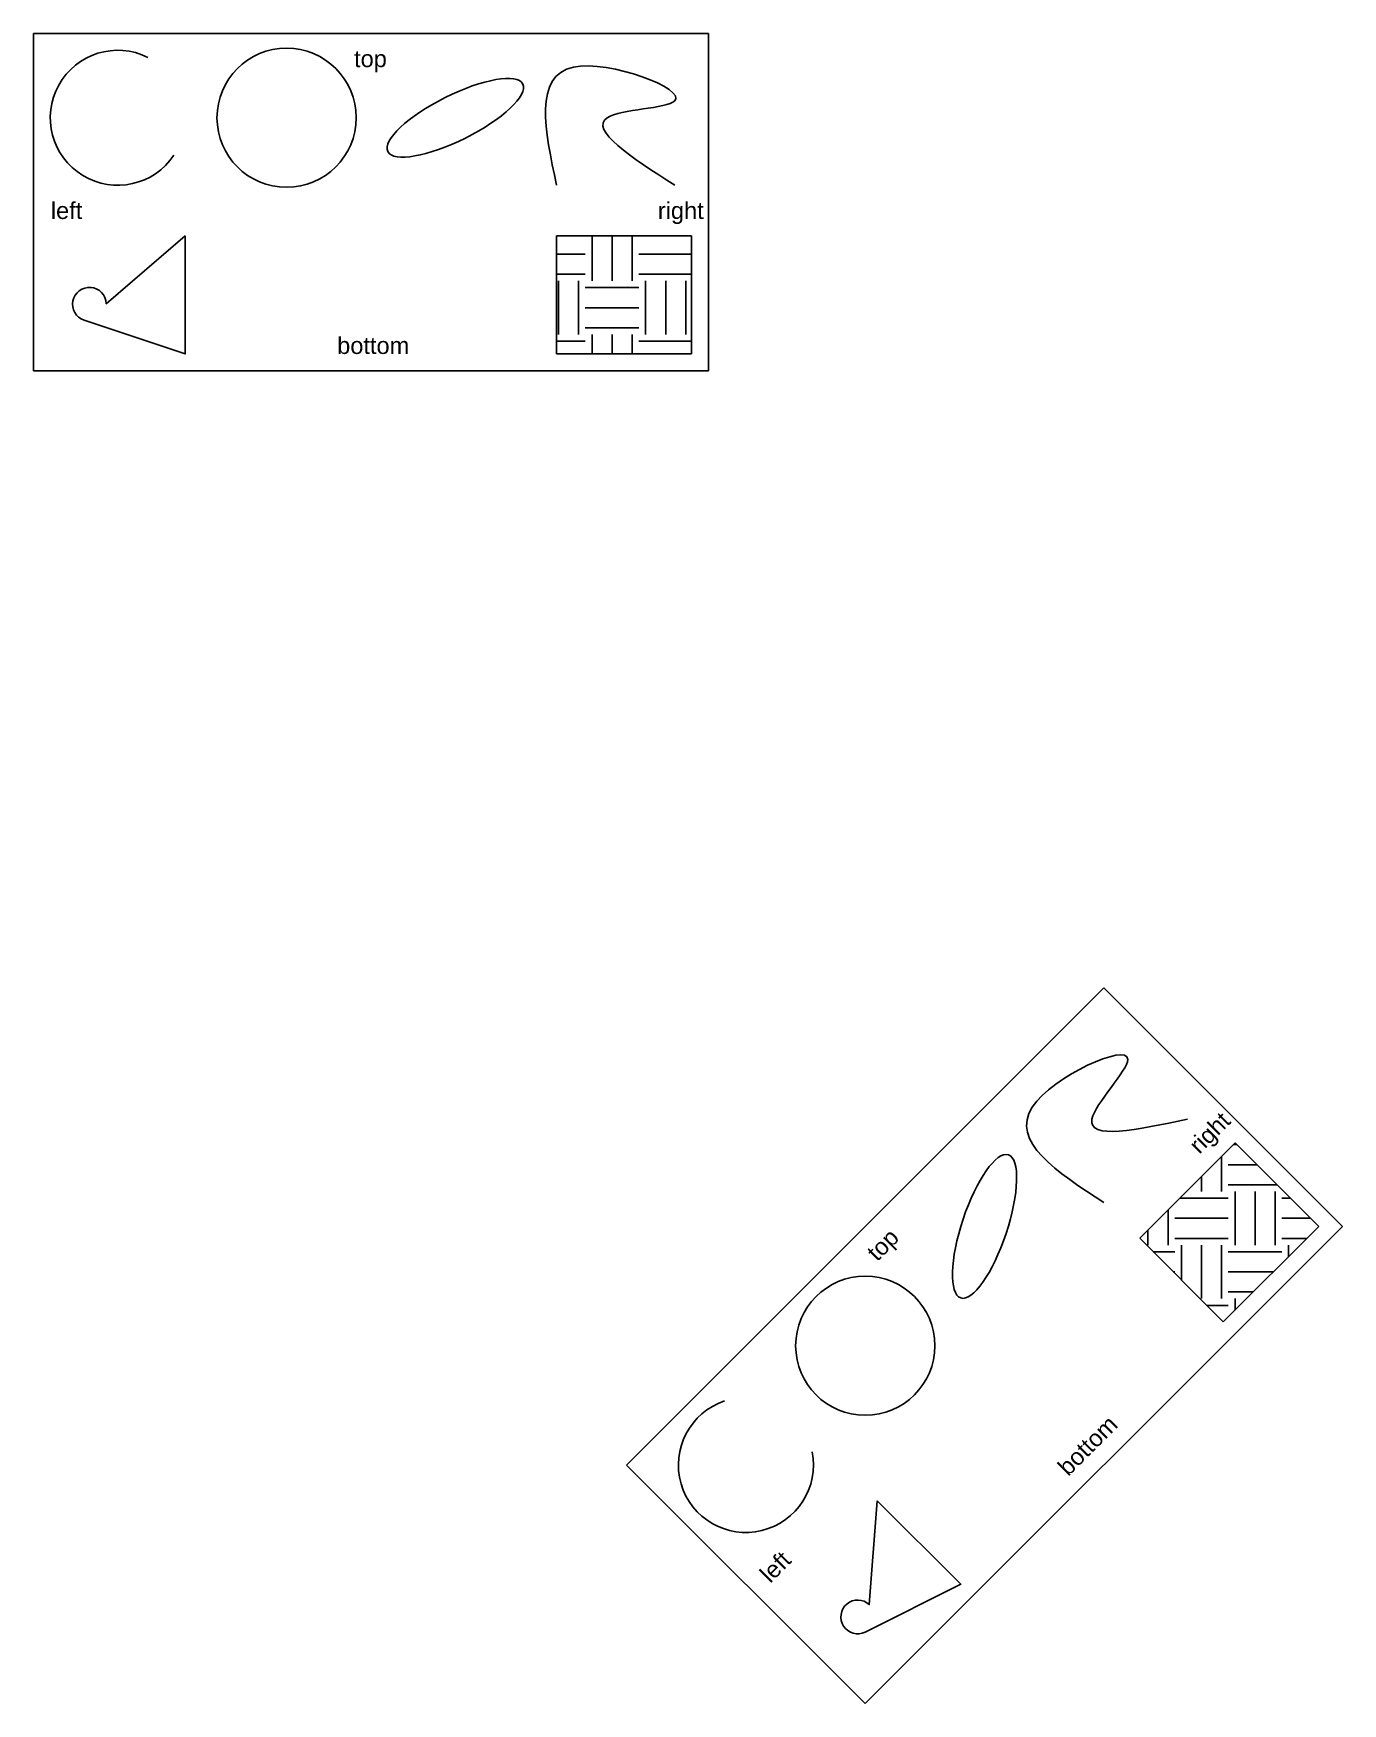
# Model space of a CAD drawing. Header units: millimetres. Extents: x -20 to 57.6, y 1 to 100.
import ezdxf

# ---------------------------------------------------------------- set-up
doc = ezdxf.new("R2010")
doc.units = ezdxf.units.MM
doc.layers.get('0').update_dxf_attribs({"lineweight": 25, "true_color": 0xffffff})
doc.styles.add('textstyle11', font='')
doc.styles.add('textstyle12', font='')
doc.styles.add('textstyle13', font='')
doc.styles.add('textstyle14', font='')
doc.styles.add('textstyle15', font='')
doc.styles.add('textstyle16', font='')
doc.styles.add('textstyle17', font='')
doc.styles.add('textstyle18', font='')
doc.styles.get('textstyle11').set_extended_font_data('Arial')
doc.styles.get('textstyle12').set_extended_font_data('Arial')
doc.styles.get('textstyle13').set_extended_font_data('Arial')
doc.styles.get('textstyle14').set_extended_font_data('Arial')
doc.styles.get('textstyle15').set_extended_font_data('Arial')
doc.styles.get('textstyle16').set_extended_font_data('Arial')
doc.styles.get('textstyle17').set_extended_font_data('Arial')
doc.styles.get('textstyle18').set_extended_font_data('Arial')

msp = doc.modelspace()

# ---------------------------------------------------------------- hatches: boundary and pattern name
h = msp.add_hatch()
h.set_pattern_fill('EARTH', color=256, scale=0.5, style=0, pattern_type=0)
h.paths.add_polyline_path([(11, 88), (19, 88), (19, 81), (11, 81)], flags=0)
h = msp.add_hatch()
h.set_pattern_fill('EARTH', color=256, scale=0.5, angle=45, style=0, pattern_type=0)
h.set_pattern_definition([(360, (0, 0), (3.175, 3.175), [3.175, -3.175]), (360, (2e-16, 1.1906), (3.175, 3.175), [3.175, -3.175]), (360, (4e-16, 2.3813), (3.175, 3.175), [3.175, -3.175]), (90, (0.397, 2.778), (-3.175, 3.175), [3.175, -3.175]), (90, (1.5875, 2.778), (-3.175, 3.175), [3.175, -3.175]), (90, (2.778, 2.778), (-3.175, 3.175), [3.175, -3.175])])
h.paths.add_polyline_path([(45.553, 28.582), (51.21, 34.239), (56.159, 29.289), (50.503, 23.632)], flags=0)

# ---------------------------------------------------------------- linework, layer by layer
for p, q in [((-20, 100), (20, 100)), ((-20, 80), (-20, 100)), ((20, 100), (20, 80)), ((11, 88), (19, 88)), ((11, 81), (11, 88)), ((19, 88), (19, 81)), ((19, 81), (11, 81)), ((20, 80), (-20, 80)), ((15.147, 15.147), (43.431, 43.431)), ((43.431, 43.431), (57.574, 29.289)), ((45.553, 28.582), (51.21, 34.239)), ((51.21, 34.239), (56.159, 29.289)), ((57.574, 29.289), (29.289, 1.005)), ((56.159, 29.289), (50.503, 23.632)), ((50.503, 23.632), (45.553, 28.582)), ((29.289, 1.005), (15.147, 15.147))]:
    msp.add_line(p, q)
for points in [[(-11, 88), (-11, 81), (-17, 83, -1.917291), (-15.684, 83.979)], [(29.996, 13.026), (34.946, 8.076), (29.289, 5.248, -1.917291), (29.527, 6.87)]]:
    msp.add_lwpolyline(points, format="xyb", close=True)
for centre in [(-5, 95), (29.289, 22.218)]:
    msp.add_circle(centre, 4.123)
for centre, start, end in [((-15, 95), 63.43495, 326.30993), ((22.218, 15.147), 108.43495, 11.30993)]:
    msp.add_arc(centre, 4, start, end)
for centre, major_axis in [((5, 95), (4, 2)), ((36.36, 29.289), (1.414, 4.243))]:
    msp.add_ellipse(centre, major_axis=major_axis, ratio=0.3)
for points in [[(11, 91), (10.308, 94.248), (8.998, 100.4), (21.717, 95.571), (11.05, 95.489), (15.453, 92.645), (18, 91)], [(43.431, 30.704), (40.646, 32.511), (35.369, 35.935), (47.778, 41.514), (40.293, 33.913), (45.417, 35.016), (48.381, 35.653)]]:
    msp.add_open_spline(points, degree=3, knots=[0, 0, 0, 0, 7.071068, 13.395623, 17.518729, 23.175583, 23.175583, 23.175583, 23.175583])

# ---------------------------------------------------------------- texts
at = {"char_height": 1, "attachment_point": 1}
for s, insert, style in [('top', (-1, 99), 'textstyle16'), ('left', (-18.967, 90), 'textstyle12'), ('right', (17, 90), 'textstyle14'), ('bottom', (-2, 82), 'textstyle18')]:
    msp.add_mtext(s, dxfattribs=dict(at, insert=insert, style=style))
at = {"char_height": 1, "attachment_point": 1, "rotation": 45}
for s, insert, style in [('right', (48.381, 34.239), 'textstyle13'), ('top', (29.289, 27.875), 'textstyle15'), ('bottom', (40.603, 15.147), 'textstyle17'), ('left', (22.949, 8.807), 'textstyle11')]:
    msp.add_mtext(s, dxfattribs=dict(at, insert=insert, style=style))

doc.saveas('drawing.dxf')
